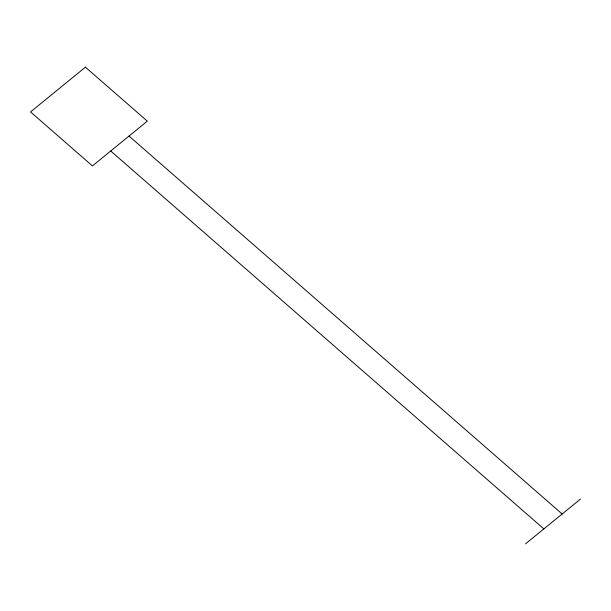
<?xml version="1.0" encoding="UTF-8"?>
<svg xmlns="http://www.w3.org/2000/svg" width="611" height="611" viewBox="0 0 611 611"><rect width="100%" height="100%" fill="white"/><g stroke="black" fill="none" stroke-linecap="round" stroke-linejoin="round"><path stroke-width="0.92" d="M525.567 543.821L580.45 499.08M129.02 136.077L562.158 513.996M110.721 150.993L543.859 528.912M85.433 67.179L30.55 111.92L92.429 165.909L147.312 121.161L85.433 67.179"/></g></svg>
